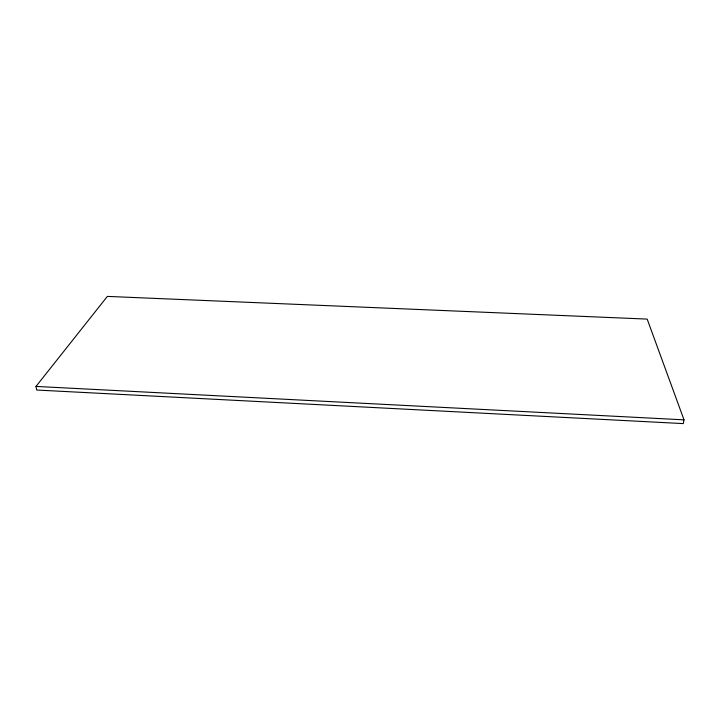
<?xml version="1.0" encoding="UTF-8"?>
<svg xmlns="http://www.w3.org/2000/svg" width="720" height="720" viewBox="0 0 720 720"><rect width="100%" height="100%" fill="white"/><g stroke="black" fill="none" stroke-linecap="round" stroke-linejoin="round"><path stroke-width="1.08" d="M684 419.832L683.271 423.603L36.72 390.033L36 386.424L107.37 296.397L647.181 319.095L684 419.832L36 386.424"/></g></svg>
